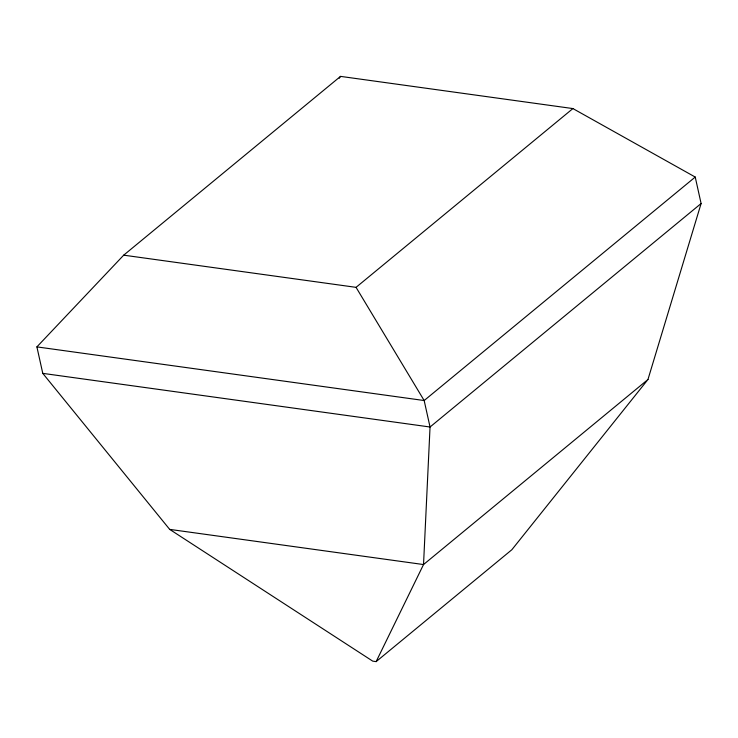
<?xml version="1.0" encoding="UTF-8"?>
<svg xmlns="http://www.w3.org/2000/svg" width="738" height="738" viewBox="0 0 738 738"><rect width="100%" height="100%" fill="white"/><g stroke="black" fill="none" stroke-linecap="round" stroke-linejoin="round"><path stroke-width="1.11" d="M647.955 379.516L701.1 203.531L695.233 177.055L572.909 108.569L340.541 76.383L123.698 255.164L36.9 346.888L42.767 373.363L169.685 529.386L372.727 661.137L376.14 661.617L511.858 549.727L647.955 379.516L423.529 564.552L376.14 661.617M339.24 78.265L340.541 76.383M123.698 255.164L356.057 287.35L572.909 108.569M695.233 177.055L424.166 400.531L36.9 346.888M701.1 203.531L430.042 427.007L42.767 373.363M169.685 529.386L423.529 564.552L430.042 427.007L424.166 400.531L356.057 287.35"/></g></svg>
